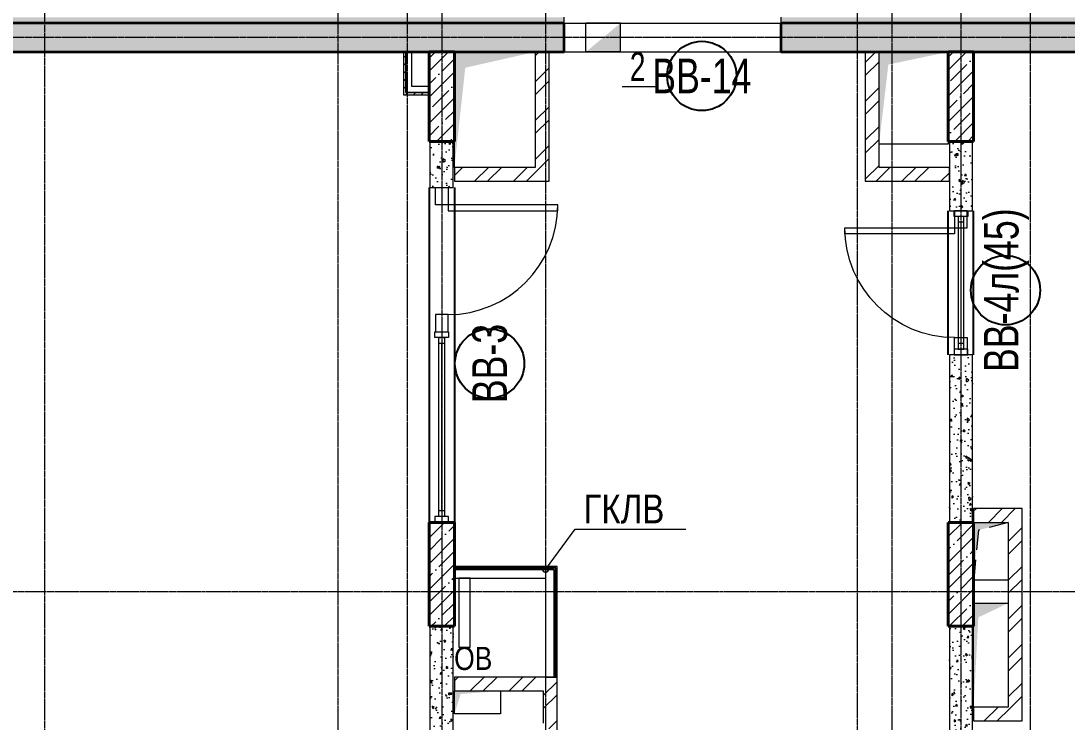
# Model space of a CAD drawing. Header units: millimetres. Extents: x -231292 to 573618, y -153144 to 564035.
# Drawn here: x 58637 to 67703, y 75700 to 81773 of the extents above; entities that cross this region are included whole.
import ezdxf
from ezdxf import colors
from ezdxf.entities.mleader import LeaderData, LeaderLine
from ezdxf.enums import TextEntityAlignment as Align
from ezdxf.math import Vec2, Vec3

# ---------------------------------------------------------------- set-up
doc = ezdxf.new("R2010")
doc.units = ezdxf.units.MM
for name, pattern in [('CENTER2', [28.575, 19.05, -3.175, 3.175, -3.175]), ('HIDDEN', [9.525, 6.35, -3.175]), ('HIDDEN2', [4.7625, 3.175, -1.5875])]:
    doc.linetypes.add(name, pattern=pattern)
doc.layers.get('0').update_dxf_attribs({"color": 250})
doc.layers.get('Defpoints').update_dxf_attribs({"color": 250})
for name, color, linetype, lineweight in [('A-Wall-Open', 250, 'Continuous', 5), ('АР_Витраж', 250, 'Continuous', 13), ('АР_Витраж марка', 250, 'Continuous', 9), ('АР_Двери_витраж', 250, 'Continuous', 9), ('АР_Колонны', 250, 'Continuous', 35), ('АР_Отв. марка', 250, 'Continuous', 9), ('АР_Отопительные приборы', 250, 'HIDDEN2', 0), ('АР_Стены ГКЛ', 250, 'Continuous', 15), ('АР_Стены ЖБ', 250, 'Continuous', 35), ('АР_Стены кирпич', 250, 'Continuous', 20), ('АР_Стены ПЕНОблок', 250, 'Continuous', 20), ('АР_Стены_дефшов', 250, 'Continuous', 0), ('АР_Штриховка', 250, 'Continuous', 0), ('Зашивки ГКЛ на всю высоту', 250, 'Continuous', 0), ('ОВ_Отопление', 250, 'Continuous', 0), ('ОВ_Шахты', 250, 'Continuous', 5), ('ОВ_Шахты_блок 4.1', 250, 'Continuous', 5), ('Размеры зашивки ГКЛ', 250, 'Continuous', 0), ('РД_Оси_100', 250, 'Continuous', 0), ('РД_проем_инж перемыч_фахверк', 250, 'Continuous', 18), ('СС_Отверстия', 250, 'Continuous', 9)]:
    doc.layers.add(name, color=color, linetype=linetype, lineweight=lineweight)
doc.layers.add('РД_Витраж_вн', color=250, linetype='Continuous')
doc.layers.add('РД_Проем', color=250, linetype='Continuous', lineweight=0, plot=False)
doc.styles.add('Arial0', font='arial.ttf')
doc.styles.add('Arial_09', font='ARIALN.TTF', dxfattribs={"width": 0.9})
doc.styles.add('style1', font='ARIALN.TTF')
pattern_1 = [(45, (8883.4, 13229.69), (-112.2532, 112.2532), []), (45, (8995.66, 13229.69), (-112.2532, 112.2532), [198.4375, -39.6875, 0, -39.6875])]
pattern_2 = [(45, (8883.4, 13229.69), (-168.3798, 168.3798), []), (45, (8995.66, 13229.69), (-168.3798, 168.3798), [])]
pattern_3 = [(45, (8883.4, 13229.69), (-168.3798, 168.3798), []), (45, (8995.66, 13229.69), (-168.3798, 168.3798), [])]
pattern_4 = [(45, (8883.4, 13229.69), (-168.3798, 168.3798), []), (45, (8995.66, 13229.69), (-168.3798, 168.3798), [])]

# ---------------------------------------------------------------- blocks, each defined once
blk = doc.blocks.new('СОШ_2200_АР_ОСИ_М100_28.05.24')
at = {"layer": 'РД_Оси_100', "linetype": 'CENTER2'}
for p, q in [((49960, -6155), (49960, 139938.679)), ((43327.994, 63600), (71363.995, 63600))]:
    blk.add_line(p, q, dxfattribs=at)
for points in [[(52500, 139938.679), (52500, -5755), (52358.276, -6155)], [(53100, 139938.679), (53100, -5755), (52949.266, -6155)], [(54300, 139938.679), (54300, -6155)], [(57300, 139938.679), (57300, -6155)], [(58500, 139938.679), (58500, -6155)], [(57000, 70839.76), (57000, -5755), (56700, -6155)], [(53400, 70753.904), (53400, -5755), (53550, -6155)], [(57900, 70753.904), (57900, -6155)], [(78274.959, 68400), (-5454.958, 68400), (-5954.958, 68250)]]:
    blk.add_lwpolyline(points, dxfattribs=at)
blk = doc.blocks.new('otv')
at = {"linetype": 'Continuous'}
blk.add_lwpolyline([(0, -1), (0, 0), (1, 0), (1, -1)], close=True, dxfattribs=at)
blk.add_solid([(0, -1), (0, 0), (0.1346, -0.1366), (1, 0)], dxfattribs=at)
blk = doc.blocks.new('otv пунктир')
at = {"linetype": 'HIDDEN', "ltscale": 0.07}
blk.add_lwpolyline([(0, 0), (0, 1), (1, 1), (1, 0)], close=True, dxfattribs=at)
blk.add_lwpolyline([(0, 1), (0.135, 0.137), (1, 0)], dxfattribs=at)
blk = doc.blocks.new('_DotSmall')
at = {"color": 0, "linetype": 'ByBlock', "const_width": 0.5}
blk.add_lwpolyline([(-0.0625, 0, 1), (0.0625, 0, 1)], format="xyb", close=True, dxfattribs=at)
blk = doc.blocks.new('MOK-МаркаПроема инж.')
blk.add_line((-1.328, -1.754), (1.802, -1.754))
at = {"color": 0, "style": 'Arial0', "width": 0.7}
blk.add_attdef('АР-ПРОЕМ:Коробка', text='', height=2.5, dxfattribs=at).set_placement((0, 0), align=Align.MIDDLE)
blk = doc.blocks.new('МаркаВитража1')
at = {"layer": 'Defpoints'}
blk.add_circle((0, 0), 3, dxfattribs=at)
at = {"color": 0, "linetype": 'ByBlock', "lineweight": -2, "style": 'Arial_09', "width": 0.9}
blk.add_attdef('АР-ОКНО:НАИМЕНОВАНИЕ', text='', height=3, dxfattribs=at).set_placement((0, 0), align=Align.MIDDLE)

msp = doc.modelspace()

# ---------------------------------------------------------------- hatches: boundary and pattern name
at = {"layer": 'АР_Стены ГКЛ', "linetype": 'Continuous', "lineweight": 0}
h = msp.add_hatch(dxfattribs=at)
h.set_pattern_fill('ANSI31', color=256, scale=15, style=0)
h.set_pattern_definition([(45, (8883.403, 13229.686), (-33.67596, 33.67596), [])])
h.paths.add_polyline_path([(61953.403, 81134.686), (61973.403, 81154.686), (61973.403, 81504.686), (61953.403, 81504.686)], flags=0)
h = msp.add_hatch(dxfattribs=at)
h.set_pattern_fill('ANSI31', color=256, scale=15, style=0)
h.set_pattern_definition([(45, (8883.403, 13229.686), (-33.67596, 33.67596), [])])
h.paths.add_polyline_path([(62173.403, 81134.686), (62173.403, 81154.686), (61973.403, 81154.686), (61953.403, 81134.686)], flags=0)
at = {"layer": 'АР_Штриховка', "linetype": 'Continuous', "lineweight": 0}
h = msp.add_hatch(dxfattribs=at)
h.set_pattern_fill('HONEY', color=256, scale=10, style=0)
h.set_pattern_definition([(360, (8883.403, 13229.686), (47.625, 27.4963064), [31.75, -63.5]), (120, (8883.403, 13229.686), (-47.625, 27.496307), [31.75, -63.5]), (60, (8883.403, 13229.686), (1e-07, 54.992613), [-63.5, 31.75])])
h.paths.add_polyline_path([(54583.403, 81804.686), (54583.403, 81754.686), (54683.57, 81754.686), (54700.225, 81792.186), (54683.555, 81804.686)], flags=0)
h.paths.add_polyline_path([(54733.555, 81804.686), (54700.225, 81792.186), (54683.57, 81754.686), (63343.403, 81754.686), (63343.403, 81804.686)], flags=0)
h.paths.add_polyline_path([(65223.403, 81804.686), (65223.403, 81754.686), (74683.401, 81754.686), (74683.401, 81804.686)], flags=0)
at = {"layer": 'АР_Штриховка', "linetype": 'Continuous', "lineweight": 5}
h = msp.add_hatch(dxfattribs=at)
h.set_pattern_fill('ANSI35', color=256, scale=25, style=0)
h.set_pattern_definition([(45, (8883.4, 13229.69), (-112.2532, 112.2532), []), (45, (8995.66, 13229.69), (-112.2532, 112.2532), [198.4375, -39.6875, 0, -39.6875])])
h.paths.add_polyline_path([(54383.403, 81754.686), (54383.403, 81504.686), (63343.403, 81504.686), (63343.403, 81754.686)], flags=0)
h.paths.add_polyline_path([(65223.403, 81754.686), (65223.403, 81504.686), (74683.401, 81504.686), (74683.401, 81754.686)], flags=0)
h = msp.add_hatch(dxfattribs=at)
h.set_pattern_fill('ANSI35', color=256, scale=25, style=0)
h.set_pattern_definition(pattern_1)
h.paths.add_polyline_path([(62173.403, 80729.686), (62393.403, 80729.686), (62393.403, 81504.686), (62173.403, 81504.686)], flags=0)
at = {"layer": 'АР_Штриховка', "linetype": 'Continuous', "lineweight": 0}
h = msp.add_hatch(dxfattribs=at)
h.set_pattern_fill('ANSI32', color=256, scale=25, angle=-360, style=0)
h.set_pattern_definition(pattern_3)
h.paths.add_polyline_path([(63213.403, 81504.686), (63093.403, 81504.686), (63093.403, 80504.686), (63213.403, 80384.686)], flags=0)
h = msp.add_hatch(dxfattribs=at)
h.set_pattern_fill('ANSI32', color=256, scale=25, style=0)
h.set_pattern_definition(pattern_2)
h.paths.add_polyline_path([(65953.403, 80384.686), (66073.403, 80504.686), (66073.403, 81504.686), (65953.403, 81504.686)], flags=0)
at = {"layer": 'АР_Штриховка', "linetype": 'Continuous', "lineweight": 5}
h = msp.add_hatch(dxfattribs=at)
h.set_pattern_fill('ANSI35', color=256, scale=25, style=0)
h.set_pattern_definition(pattern_1)
h.paths.add_polyline_path([(66673.403, 80729.686), (66893.403, 80729.686), (66893.403, 81504.686), (66673.403, 81504.686)], flags=0)
at = {"layer": 'АР_Штриховка', "linetype": 'Continuous', "lineweight": 0}
h = msp.add_hatch(dxfattribs=at)
h.set_pattern_fill('AR-CONC', color=256, angle=45, style=0)
h.set_pattern_definition([(95, (8883.4, 13229.69), (140.09465, 117.55338), [19.05, -209.55]), (40, (8883.4, 13229.69), (-160.01845, 110.17673), [15.24, -167.6406]), (145.45144, (8895.08, 13239.48), (-19.9238, 227.7301), [16.19, -178.09024]), (91.1842, (8847.48, 13265.6), (221.41024, 161.9534), [28.575, -314.325]), (141.63556, (8865.93, 13279.1), (-7.0866, 342.8268), [24.285, -267.1356]), (36.18415, (8847.48, 13265.6), (-7.0866, 342.8268), [22.86, -251.4597]), (66, (8874.42, 13274.59), (179.51998, 34.89515), [19.05, -209.55]), (11, (8874.42, 13274.59), (-86.53993, 173.9412), [15.24, -167.64]), (116.45145, (8889.38, 13277.5), (92.98005, 208.83634), [16.19, -178.08994]), (82.5, (8883.4, 13229.686), (-57.60547, 61.973414), [0, -165.608, 0, -170.18, 0, -168.275]), (52.5, (8883.4, 13229.69), (-23.58973, 118.087), [0, -97.028, 0, -161.798, 0, -64.135]), (12.5, (8843.35, 13189.634), (99.927863, 91.826196), [0, -63.5, 0, -198.12, 0, -262.89]), (2.5, (8825.39, 13171.67), (86.7639, 122.7224), [0, -82.55, 0, -131.572, 0, -186.69])])
h.paths.add_polyline_path([(62183.403, 77428.686), (62383.403, 77428.686), (62383.403, 77429.686), (62183.403, 77429.686)], flags=0)
h.paths.add_polyline_path([(62183.403, 80329.686), (62383.403, 80329.686), (62383.403, 80504.686), (62183.403, 80504.686)], flags=0)
h.paths.add_polyline_path([(62183.403, 80504.686), (62383.403, 80504.686), (62383.403, 80729.686), (62183.403, 80729.686)], flags=0)
h = msp.add_hatch(dxfattribs=at)
h.set_pattern_fill('AR-CONC', color=256, angle=45, style=0)
h.set_pattern_definition([(95, (8883.4, 13229.69), (140.09465, 117.55338), [19.05, -209.55]), (40, (8883.4, 13229.69), (-160.01845, 110.17673), [15.24, -167.6406]), (145.45144, (8895.08, 13239.48), (-19.9238, 227.7301), [16.19, -178.09024]), (91.1842, (8847.48, 13265.6), (221.41024, 161.9534), [28.575, -314.325]), (141.63556, (8865.93, 13279.1), (-7.0866, 342.8268), [24.285, -267.1356]), (36.18415, (8847.48, 13265.6), (-7.0866, 342.8268), [22.86, -251.4597]), (66, (8874.42, 13274.59), (179.51998, 34.89515), [19.05, -209.55]), (11, (8874.42, 13274.59), (-86.53993, 173.9412), [15.24, -167.64]), (116.45145, (8889.38, 13277.5), (92.98005, 208.83634), [16.19, -178.08994]), (82.5, (8883.4, 13229.686), (-57.60547, 61.973414), [0, -165.608, 0, -170.18, 0, -168.275]), (52.5, (8883.4, 13229.69), (-23.58973, 118.087), [0, -97.028, 0, -161.798, 0, -64.135]), (12.5, (8843.35, 13189.634), (99.927863, 91.826196), [0, -63.5, 0, -198.12, 0, -262.89]), (2.5, (8825.39, 13171.67), (86.7639, 122.7224), [0, -82.55, 0, -131.572, 0, -186.69])])
h.paths.add_polyline_path([(66683.403, 77429.686), (66883.403, 77429.686), (66883.403, 78879.686), (66683.403, 78879.686)], flags=0)
h.paths.add_polyline_path([(66683.403, 80129.686), (66883.403, 80129.686), (66883.403, 80729.686), (66683.403, 80729.686)], flags=0)
h = msp.add_hatch(dxfattribs=at)
h.set_pattern_fill('ANSI32', color=256, scale=25, style=0)
h.set_pattern_definition(pattern_4)
h.paths.add_polyline_path([(63213.403, 80384.686), (63093.403, 80504.686), (62393.403, 80504.686), (62393.403, 80384.686)], flags=0)
h = msp.add_hatch(dxfattribs=at)
h.set_pattern_fill('ANSI32', color=256, scale=25, style=0)
h.set_pattern_definition(pattern_4)
h.paths.add_polyline_path([(66683.403, 80384.686), (66683.403, 80504.686), (66073.403, 80504.686), (65953.403, 80384.686)], flags=0)
h = msp.add_hatch(dxfattribs=at)
h.set_pattern_fill('ANSI32', color=256, scale=25, style=0)
h.set_pattern_definition(pattern_2)
h.paths.add_polyline_path([(66893.403, 77549.686), (66893.403, 77429.686), (67193.403, 77429.686), (67313.403, 77549.686)], flags=0)
h = msp.add_hatch(dxfattribs=at)
h.set_pattern_fill('ANSI32', color=256, scale=25, angle=-360, style=0)
h.set_pattern_definition(pattern_3)
h.paths.add_polyline_path([(67313.403, 77549.686), (67193.403, 77429.686), (67193.403, 75829.686), (67313.403, 75709.686)], flags=0)
at = {"layer": 'АР_Штриховка', "linetype": 'Continuous', "lineweight": 5}
h = msp.add_hatch(dxfattribs=at)
h.set_pattern_fill('ANSI35', color=256, scale=25, style=0)
h.set_pattern_definition(pattern_1)
h.paths.add_polyline_path([(62173.403, 76529.686), (62393.403, 76529.686), (62393.403, 77429.686), (62173.403, 77429.686)], flags=0)
h = msp.add_hatch(dxfattribs=at)
h.set_pattern_fill('ANSI35', color=256, scale=25, style=0)
h.set_pattern_definition(pattern_1)
h.paths.add_polyline_path([(66673.403, 76529.686), (66893.403, 76529.686), (66893.403, 77429.686), (66673.403, 77429.686)], flags=0)
at = {"layer": 'АР_Штриховка', "linetype": 'Continuous', "lineweight": 0}
h = msp.add_hatch(dxfattribs=at)
h.set_pattern_fill('AR-CONC', color=256, angle=45, style=0)
h.set_pattern_definition([(95, (8883.4, 13229.69), (140.09465, 117.55338), [19.05, -209.55]), (40, (8883.4, 13229.69), (-160.01845, 110.17673), [15.24, -167.6406]), (145.45144, (8895.08, 13239.48), (-19.9238, 227.7301), [16.19, -178.09024]), (91.1842, (8847.48, 13265.6), (221.41024, 161.9534), [28.575, -314.325]), (141.63556, (8865.93, 13279.1), (-7.0866, 342.8268), [24.285, -267.1356]), (36.18415, (8847.48, 13265.6), (-7.0866, 342.8268), [22.86, -251.4597]), (66, (8874.42, 13274.59), (179.51998, 34.89515), [19.05, -209.55]), (11, (8874.42, 13274.59), (-86.53993, 173.9412), [15.24, -167.64]), (116.45145, (8889.38, 13277.5), (92.98005, 208.83634), [16.19, -178.08994]), (82.5, (8883.4, 13229.686), (-57.60547, 61.973414), [0, -165.608, 0, -170.18, 0, -168.275]), (52.5, (8883.4, 13229.69), (-23.58973, 118.087), [0, -97.028, 0, -161.798, 0, -64.135]), (12.5, (8843.35, 13189.634), (99.927863, 91.826196), [0, -63.5, 0, -198.12, 0, -262.89]), (2.5, (8825.39, 13171.67), (86.7639, 122.7224), [0, -82.55, 0, -131.572, 0, -186.69])])
h.paths.add_polyline_path([(62183.403, 76089.686), (62383.403, 76089.686), (62383.403, 76529.686), (62183.403, 76529.686)], flags=0)
h.paths.add_polyline_path([(62183.403, 72429.686), (62383.403, 72429.686), (62383.403, 75689.686), (62183.403, 75689.686)], flags=0)
h.paths.add_polyline_path([(62183.403, 75689.686), (62383.403, 75689.686), (62383.403, 76089.686), (62183.403, 76089.686)], flags=0)
h = msp.add_hatch(dxfattribs=at)
h.set_pattern_fill('AR-CONC', color=256, angle=45, style=0)
h.set_pattern_definition([(95, (8883.4, 13229.69), (140.09465, 117.55338), [19.05, -209.55]), (40, (8883.4, 13229.69), (-160.01845, 110.17673), [15.24, -167.6406]), (145.45144, (8895.08, 13239.48), (-19.9238, 227.7301), [16.19, -178.09024]), (91.1842, (8847.48, 13265.6), (221.41024, 161.9534), [28.575, -314.325]), (141.63556, (8865.93, 13279.1), (-7.0866, 342.8268), [24.285, -267.1356]), (36.18415, (8847.48, 13265.6), (-7.0866, 342.8268), [22.86, -251.4597]), (66, (8874.42, 13274.59), (179.51998, 34.89515), [19.05, -209.55]), (11, (8874.42, 13274.59), (-86.53993, 173.9412), [15.24, -167.64]), (116.45145, (8889.38, 13277.5), (92.98005, 208.83634), [16.19, -178.08994]), (82.5, (8883.4, 13229.686), (-57.60547, 61.973414), [0, -165.608, 0, -170.18, 0, -168.275]), (52.5, (8883.4, 13229.69), (-23.58973, 118.087), [0, -97.028, 0, -161.798, 0, -64.135]), (12.5, (8843.35, 13189.634), (99.927863, 91.826196), [0, -63.5, 0, -198.12, 0, -262.89]), (2.5, (8825.39, 13171.67), (86.7639, 122.7224), [0, -82.55, 0, -131.572, 0, -186.69])])
h.paths.add_polyline_path([(66683.403, 75028.686), (66883.403, 75028.686), (66883.403, 75829.686), (66683.403, 75829.686)], flags=0)
h.paths.add_polyline_path([(66683.403, 75829.686), (66883.403, 75829.686), (66883.403, 76530.686), (66683.403, 76530.686)], flags=0)
h = msp.add_hatch(dxfattribs=at)
h.set_pattern_fill('ANSI32', color=256, scale=25, style=0)
h.set_pattern_definition([(45, (8883.4, 13229.69), (-168.3798, 168.3798), []), (45, (8995.66, 13229.69), (-168.3798, 168.3798), [])])
h.paths.add_polyline_path([(63163.403, 75969.686), (63283.403, 76089.686), (62393.403, 76089.686), (62393.403, 75969.686)], flags=0)
h = msp.add_hatch(dxfattribs=at)
h.set_pattern_fill('ANSI32', color=256, scale=25, style=0)
h.set_pattern_definition([(45, (8883.4, 13229.69), (-168.3798, 168.3798), []), (45, (8995.66, 13229.69), (-168.3798, 168.3798), [])])
h.paths.add_polyline_path([(63163.403, 75689.686), (63283.403, 75569.686), (63283.403, 76089.686), (63163.403, 75969.686)], flags=0)
h = msp.add_hatch(dxfattribs=at)
h.set_pattern_fill('ANSI32', color=256, scale=25, style=0)
h.set_pattern_definition(pattern_4)
h.paths.add_polyline_path([(67313.403, 75709.686), (67193.403, 75829.686), (66893.403, 75829.686), (66893.403, 75709.686)], flags=0)
at = {"layer": 'СС_Отверстия', "linetype": 'Continuous', "lineweight": 5}
for points in [[(63833.403, 81504.686), (63833.403, 81754.686), (63683.403, 81629.686)], [(63533.403, 81504.686), (63833.403, 81504.686), (63683.403, 81629.686)]]:
    msp.add_hatch(color=256, dxfattribs=at).paths.add_polyline_path(points, flags=0)

# ---------------------------------------------------------------- linework, layer by layer
at = {"layer": 'A-Wall-Open', "linetype": 'Continuous', "lineweight": 5}
for p, q in [((63343.403, 81754.686), (65223.403, 81754.686)), ((63343.403, 81504.686), (65223.403, 81504.686))]:
    msp.add_line(p, q, dxfattribs=at)
at = {"layer": 'АР_Витраж', "linetype": 'Continuous', "lineweight": 5}
for p, q in [((66673.403, 80129.686), (66673.403, 78879.686)), ((66893.403, 80129.686), (66893.403, 78879.686)), ((62173.403, 77429.686), (62173.403, 79079.686)), ((62393.403, 77429.686), (62393.403, 79079.686))]:
    msp.add_line(p, q, dxfattribs=at)
at = {"layer": 'АР_Витраж', "linetype": 'Continuous', "lineweight": 13}
for p, q in [((66808.403, 80029.686), (66758.403, 80029.686)), ((66783.403, 80029.686), (66783.403, 78979.686)), ((62308.403, 78979.686), (62258.403, 78979.686)), ((62283.403, 77529.686), (62283.403, 78979.686)), ((66808.403, 78979.686), (66758.403, 78979.686)), ((62308.403, 77529.686), (62258.403, 77529.686))]:
    msp.add_line(p, q, dxfattribs=at)
for points in [[(66723.403, 80079.686), (66723.403, 80129.686), (66843.403, 80129.686), (66843.403, 80079.686)], [(66808.403, 80079.686), (66758.403, 80079.686), (66758.403, 78929.686), (66808.403, 78929.686)], [(62223.403, 79029.686), (62223.403, 79079.686), (62343.403, 79079.686), (62343.403, 79029.686)], [(62308.403, 77479.686), (62258.403, 77479.686), (62258.403, 79029.686), (62308.403, 79029.686)], [(66723.403, 78929.686), (66723.403, 78879.686), (66843.403, 78879.686), (66843.403, 78929.686)], [(62223.403, 77479.686), (62223.403, 77429.686), (62343.403, 77429.686), (62343.403, 77479.686)]]:
    msp.add_lwpolyline(points, close=True, dxfattribs=at)
at = {"layer": 'АР_Двери_витраж', "linetype": 'Continuous', "lineweight": 9}
for points in [[(62228.403, 80179.686), (62228.403, 80329.686), (62338.403, 80329.686), (62338.403, 80179.686)], [(62338.403, 80179.686), (62338.403, 80129.686), (63288.403, 80129.686), (63288.403, 80179.686)], [(66838.403, 79979.686), (66838.403, 80129.686), (66728.403, 80129.686), (66728.403, 79979.686)], [(66728.403, 79979.686), (66728.403, 79929.686), (65778.403, 79929.686), (65778.403, 79979.686)], [(62228.403, 79229.686), (62228.403, 79079.686), (62338.403, 79079.686), (62338.403, 79229.686)], [(66838.403, 79029.686), (66838.403, 78879.686), (66728.403, 78879.686), (66728.403, 79029.686)]]:
    msp.add_lwpolyline(points, close=True, dxfattribs=at)
msp.add_arc((62338.403, 80179.686), 950, 270, 0, dxfattribs=at)
at = {"layer": 'АР_Двери_витраж', "linetype": 'Continuous', "lineweight": 9, "extrusion": (0, 0, -1)}
msp.add_arc((-66728.403, 79979.686), 950, 270, 0, dxfattribs=at)
at = {"layer": 'АР_Колонны', "linetype": 'HIDDEN2', "lineweight": 25}
for p, q in [((62173.403, 81504.686), (62393.403, 81504.686)), ((62173.403, 80729.686), (62173.403, 81504.686)), ((62393.403, 81504.686), (62393.403, 80729.686)), ((66673.403, 81504.686), (66893.403, 81504.686)), ((66673.403, 80729.686), (66673.403, 81504.686)), ((66893.403, 81504.686), (66893.403, 80729.686)), ((62393.403, 80729.686), (62173.403, 80729.686)), ((66893.403, 80729.686), (66673.403, 80729.686)), ((62173.403, 77429.686), (62393.403, 77429.686)), ((62173.403, 76529.686), (62173.403, 77429.686)), ((62393.403, 77429.686), (62393.403, 76529.686)), ((66673.403, 77429.686), (66893.403, 77429.686)), ((66673.403, 76529.686), (66673.403, 77429.686)), ((66893.403, 77429.686), (66893.403, 76529.686)), ((62393.403, 76529.686), (62173.403, 76529.686)), ((66893.403, 76529.686), (66673.403, 76529.686))]:
    msp.add_line(p, q, dxfattribs=at)
at = {"layer": 'АР_Колонны', "linetype": 'Continuous', "lineweight": 35}
for p, q in [((62173.403, 81504.686), (62393.403, 81504.686)), ((62173.403, 80729.686), (62173.403, 81504.686)), ((62393.403, 80729.686), (62393.403, 81504.686)), ((66673.403, 81504.686), (66893.403, 81504.686)), ((66673.403, 80729.686), (66673.403, 81504.686)), ((66893.403, 80729.686), (66893.403, 81504.686)), ((62173.403, 80729.686), (62393.403, 80729.686)), ((66673.403, 80729.686), (66893.403, 80729.686)), ((62173.403, 77429.686), (62393.403, 77429.686)), ((62173.403, 76529.686), (62173.403, 77429.686)), ((62393.403, 76529.686), (62393.403, 77429.686)), ((66673.403, 77429.686), (66893.403, 77429.686)), ((66673.403, 76529.686), (66673.403, 77429.686)), ((66893.403, 76529.686), (66893.403, 77429.686)), ((62173.403, 76529.686), (62393.403, 76529.686)), ((66673.403, 76529.686), (66893.403, 76529.686))]:
    msp.add_line(p, q, dxfattribs=at)
at = {"layer": 'АР_Отопительные приборы'}
msp.add_lwpolyline([(62530.432, 76947.428), (62430.432, 76947.428), (62430.432, 76347.428), (62530.432, 76347.428)], close=True, dxfattribs=at)
at = {"layer": 'АР_Стены ГКЛ', "linetype": 'Continuous', "lineweight": 5}
for p, q in [((61973.403, 81504.686), (61953.403, 81504.686)), ((61953.403, 81504.686), (61953.403, 81134.686)), ((62023.403, 81504.686), (61973.403, 81504.686)), ((61973.403, 81504.686), (61973.403, 81154.686)), ((61973.403, 81154.686), (61973.403, 81504.686)), ((62023.403, 81204.686), (62023.403, 81504.686)), ((61973.403, 81154.686), (62173.403, 81154.686)), ((62173.403, 81154.686), (61973.403, 81154.686)), ((62173.403, 81204.686), (62023.403, 81204.686)), ((62173.403, 81154.686), (62173.403, 81204.686)), ((62173.403, 81134.686), (62173.403, 81154.686)), ((61953.403, 81134.686), (62173.403, 81134.686))]:
    msp.add_line(p, q, dxfattribs=at)
at = {"layer": 'АР_Стены ЖБ', "linetype": 'Continuous', "lineweight": 35}
for p, q in [((63343.403, 81754.686), (54383.403, 81754.686)), ((63343.403, 81504.686), (63343.403, 81754.686)), ((65223.403, 81754.686), (65223.403, 81504.686)), ((74683.401, 81754.686), (65223.403, 81754.686)), ((54383.403, 81504.686), (63343.403, 81504.686)), ((65223.403, 81504.686), (74683.401, 81504.686))]:
    msp.add_line(p, q, dxfattribs=at)
at = {"layer": 'АР_Стены ЖБ', "linetype": 'Continuous', "lineweight": 40}
for p, q in [((62393.403, 81504.686), (62173.403, 81504.686)), ((62173.403, 81504.686), (62173.403, 80729.686)), ((62393.403, 80729.686), (62393.403, 81504.686)), ((66893.403, 81504.686), (66673.403, 81504.686)), ((66673.403, 81504.686), (66673.403, 80729.686)), ((66893.403, 80729.686), (66893.403, 81504.686)), ((62173.403, 80729.686), (62393.403, 80729.686)), ((66673.403, 80729.686), (66893.403, 80729.686)), ((62393.403, 77429.686), (62173.403, 77429.686)), ((62173.403, 77429.686), (62173.403, 76529.686)), ((62393.403, 76529.686), (62393.403, 77429.686)), ((66893.403, 77429.686), (66673.403, 77429.686)), ((66673.403, 77429.686), (66673.403, 76529.686)), ((66893.403, 76529.686), (66893.403, 77429.686)), ((62173.403, 76529.686), (62393.403, 76529.686)), ((66673.403, 76529.686), (66893.403, 76529.686))]:
    msp.add_line(p, q, dxfattribs=at)
at = {"layer": 'АР_Стены кирпич', "linetype": 'Continuous', "lineweight": 20}
for p, q in [((63213.403, 81504.686), (63093.403, 81504.686)), ((63093.403, 81504.686), (63093.403, 80504.686)), ((63213.403, 80384.686), (63213.403, 81504.686)), ((66073.403, 81504.686), (65953.403, 81504.686)), ((65953.403, 81504.686), (65953.403, 80384.686)), ((66073.403, 80504.686), (66073.403, 81504.686)), ((63093.403, 80504.686), (62393.403, 80504.686)), ((62393.403, 80504.686), (62393.403, 80384.686)), ((66683.403, 80504.686), (66073.403, 80504.686)), ((66683.403, 80384.686), (66683.403, 80504.686)), ((62393.403, 80384.686), (63213.403, 80384.686)), ((65953.403, 80384.686), (66683.403, 80384.686)), ((66893.403, 77549.686), (66893.403, 77429.686)), ((67313.403, 77549.686), (66893.403, 77549.686)), ((67313.403, 75709.686), (67313.403, 77549.686)), ((66893.403, 77429.686), (67193.403, 77429.686)), ((67193.403, 77429.686), (67193.403, 75829.686)), ((63283.403, 76089.686), (62393.403, 76089.686)), ((62393.403, 76089.686), (62393.403, 75969.686)), ((63283.403, 75569.686), (63283.403, 76089.686)), ((62393.403, 75969.686), (63163.403, 75969.686)), ((63163.403, 75969.686), (63163.403, 75689.686)), ((67193.403, 75829.686), (66893.403, 75829.686)), ((66893.403, 75829.686), (66893.403, 75709.686)), ((66893.403, 75709.686), (67313.403, 75709.686))]:
    msp.add_line(p, q, dxfattribs=at)
at = {"layer": 'АР_Стены ПЕНОблок', "linetype": 'Continuous', "lineweight": 20}
for p, q in [((62383.403, 80729.686), (62183.403, 80729.686)), ((62183.403, 80329.686), (62183.403, 80729.686)), ((62383.403, 80329.686), (62383.403, 80729.686)), ((66883.403, 80729.686), (66683.403, 80729.686)), ((66683.403, 80729.686), (66683.403, 80129.686)), ((66883.403, 80129.686), (66883.403, 80729.686)), ((62183.403, 80329.686), (62383.403, 80329.686)), ((66683.403, 80129.686), (66883.403, 80129.686)), ((66883.403, 78879.686), (66683.403, 78879.686)), ((66683.403, 78879.686), (66683.403, 77429.686)), ((66883.403, 77429.686), (66883.403, 78879.686)), ((62383.403, 77429.686), (62183.403, 77429.686)), ((62183.403, 77429.686), (62183.403, 77428.686)), ((62183.403, 77428.686), (62383.403, 77428.686)), ((62383.403, 77428.686), (62383.403, 77429.686)), ((66683.403, 77429.686), (66883.403, 77429.686)), ((62183.403, 72429.686), (62183.403, 76529.686)), ((62383.403, 76529.686), (62183.403, 76529.686)), ((62383.403, 72429.686), (62383.403, 76529.686)), ((66883.403, 76530.686), (66683.403, 76530.686)), ((66683.403, 76530.686), (66683.403, 75829.686)), ((66883.403, 75028.686), (66883.403, 76530.686)), ((66683.403, 75829.686), (66683.403, 75028.686))]:
    msp.add_line(p, q, dxfattribs=at)
at = {"layer": 'АР_Стены_дефшов', "linetype": 'Continuous', "lineweight": 0}
for p, q in [((63343.403, 81754.686), (63343.403, 81804.686)), ((65223.403, 81804.686), (65223.403, 81754.686)), ((54683.57, 81754.686), (63343.403, 81754.686)), ((63343.403, 81754.686), (65223.403, 81754.686)), ((65223.403, 81754.686), (74683.401, 81754.686))]:
    msp.add_line(p, q, dxfattribs=at)
at = {"layer": 'Зашивки ГКЛ на всю высоту', "linetype": 'Continuous', "lineweight": 0}
for p, q in [((63283.657, 77047.493), (62393.403, 77047.416)), ((62393.403, 77047.416), (62393.404, 77034.916)), ((62393.404, 77034.916), (63271.153, 77034.992)), ((63271.153, 77034.992), (62393.404, 77034.916)), ((62393.404, 77034.916), (62393.405, 77022.416)), ((62393.405, 77022.416), (63258.65, 77022.491)), ((63258.65, 77022.491), (62393.405, 77022.416)), ((62393.405, 77022.416), (62393.411, 76947.416)), ((63258.65, 77022.491), (63258.403, 76089.693)), ((63258.403, 76089.693), (63258.65, 77022.491)), ((63271.153, 77034.992), (63270.903, 76089.689)), ((63270.903, 76089.689), (63271.153, 77034.992)), ((63283.403, 76089.686), (63283.657, 77047.493)), ((62393.411, 76947.416), (63183.63, 76947.484)), ((63183.63, 76947.484), (63183.403, 76089.713)), ((63183.403, 76089.713), (63283.403, 76089.686))]:
    msp.add_line(p, q, dxfattribs=at)
at = {"layer": 'РД_Витраж_вн', "linetype": 'Continuous', "lineweight": -3}
for p, q in [((62173.403, 80329.686), (62173.403, 77429.686)), ((62393.403, 80329.686), (62393.403, 77429.686)), ((66673.403, 78879.686), (66673.403, 80129.686)), ((66893.403, 78879.686), (66893.403, 80129.686))]:
    msp.add_line(p, q, dxfattribs=at)
at = {"layer": 'РД_Проем', "linetype": 'Continuous', "lineweight": 0}
for p, q in [((62173.403, 80329.686), (62173.403, 77429.686)), ((62393.403, 80329.686), (62393.403, 77429.686)), ((66673.403, 78879.686), (66673.403, 80129.686)), ((66893.403, 78879.686), (66893.403, 80129.686))]:
    msp.add_line(p, q, dxfattribs=at)
at = {"layer": 'РД_проем_инж перемыч_фахверк', "linetype": 'Continuous', "lineweight": 18}
for p, q in [((62173.403, 80329.686), (62173.403, 77429.686)), ((62393.403, 80329.686), (62393.403, 77429.686)), ((66673.403, 80129.686), (66673.403, 78879.686)), ((66893.403, 80129.686), (66893.403, 78879.686))]:
    msp.add_line(p, q, dxfattribs=at)
at = {"layer": 'СС_Отверстия', "linetype": 'Continuous', "lineweight": 9}
for p, q in [((63833.403, 81754.686), (63533.403, 81754.686)), ((63533.403, 81504.686), (63533.403, 81754.686)), ((63833.403, 81504.686), (63833.403, 81754.686)), ((63833.403, 81504.686), (63533.403, 81504.686))]:
    msp.add_line(p, q, dxfattribs=at)

# ---------------------------------------------------------------- block references
at = {"layer": 'АР_Витраж марка', "linetype": 'Continuous', "lineweight": 9, "xscale": 100, "yscale": 100, "zscale": 100}
msp.add_blockref('МаркаВитража1', (64537.836, 81296.822), dxfattribs=at).add_auto_attribs({'АР-ОКНО:НАИМЕНОВАНИЕ': 'ВВ-14'})
at = {"layer": 'АР_Витраж марка', "linetype": 'Continuous', "lineweight": 9, "xscale": 100, "yscale": 100, "zscale": 100, "rotation": 90}
for p, values in [((67169.196, 79440.581), {'АР-ОКНО:НАИМЕНОВАНИЕ': 'ВВ-4л(45)'}), ((62698.535, 78805.42), {'АР-ОКНО:НАИМЕНОВАНИЕ': 'ВВ-3'})]:
    msp.add_blockref('МаркаВитража1', p, dxfattribs=at).add_auto_attribs(values)
at = {"layer": 'АР_Отв. марка', "linetype": 'Continuous', "lineweight": 9, "xscale": 100, "yscale": 100, "zscale": 100}
msp.add_blockref('MOK-МаркаПроема инж.', (63981.291, 81379.961), dxfattribs=at).add_auto_attribs({'АР-ПРОЕМ:Коробка': '2'})
at = {"layer": 'ОВ_Отопление', "xscale": 400, "yscale": 200}
msp.add_blockref('otv', (62393.403, 75969.686), dxfattribs=at)
at = {"layer": 'ОВ_Шахты'}
for p, xscale, yscale, zscale in [((62393.403, 81504.686), 700, 1000, 300), ((66073.403, 81504.686), 600, 800, 300), ((66893.403, 77429.686), 300, 500, 1400), ((66893.403, 76729.686), 300, 900, 1400)]:
    msp.add_blockref('otv', p, dxfattribs=dict(at, xscale=xscale, yscale=yscale, zscale=zscale))
at = {"layer": 'ОВ_Шахты_блок 4.1', "xscale": 500, "yscale": 300, "rotation": 270}
msp.add_blockref('otv пунктир', (66893.403, 77429.686), dxfattribs=at)
at = {"layer": 'РД_Оси_100'}
msp.add_blockref('СОШ_2200_АР_ОСИ_М100_28.05.24', (8883.403, 13229.686), dxfattribs=at)

# ---------------------------------------------------------------- texts
at = {"layer": 'ОВ_Отопление', "insert": (62556.574, 76249.62), "char_height": 200, "width": 590.00022, "attachment_point": 5, "style": 'style1'}
msp.add_mtext('ОВ', dxfattribs=at)

# ---------------------------------------------------------------- leaders
at = {"layer": 'Размеры зашивки ГКЛ'}
ml = msp.add_multileader_mtext('Standard', dxfattribs=at)
ml.set_content('\\pxsm1;ГКЛВ', color=256, style='style1')
ml.set_leader_properties(color=256, linetype='ByLayer', lineweight=9)
ml.set_arrow_properties(name='DOTSMALL')
ml.build(insert=Vec2(0, 0))
ml.multileader.update_dxf_attribs({"text_left_attachment_type": 6, "text_right_attachment_type": 6, "text_bottom_attachment_type": 10, "dogleg_length": 25, "arrow_head_size": 100})
ctx = ml.context
ctx.base_point, ctx.char_height, ctx.arrow_head_size, ctx.landing_gap_size, ctx.plane_origin = Vec3(63464.403, 77370.686), 250, 100, 50, Vec3(54796.762, 84919.083)
ctx.left_attachment, ctx.right_attachment, ctx.top_attachment = 6, 6, 10
notes = []
notes.append((ctx, [(0, (1, 1, 0), (63439.403, 77370.686), (1, 0), 25, [(1, [(63183.403, 77022.484)], 0, [])])]))
ctx.mtext.insert, ctx.mtext.width, ctx.mtext.defined_height, ctx.mtext.line_spacing_factor, ctx.mtext.flow_direction = Vec3(63514.403, 77670.686), 1126.26794, 600, 0.3, 5
for ctx, leaders in notes:
    for number, flags, end, landing, length, lines in leaders:
        leader = LeaderData()
        leader.index, (leader.has_last_leader_line, leader.has_dogleg_vector, leader.attachment_direction) = number, flags
        leader.last_leader_point, leader.dogleg_vector, leader.dogleg_length = Vec3(end), Vec3(landing), length
        for number, points, colour, breaks in lines:
            line = LeaderLine()
            line.index, line.vertices, line.color, line.breaks = number, Vec3.list(points), colors.encode_raw_color(colour), breaks
            leader.lines.append(line)
        ctx.leaders.append(leader)

doc.saveas('drawing.dxf')
